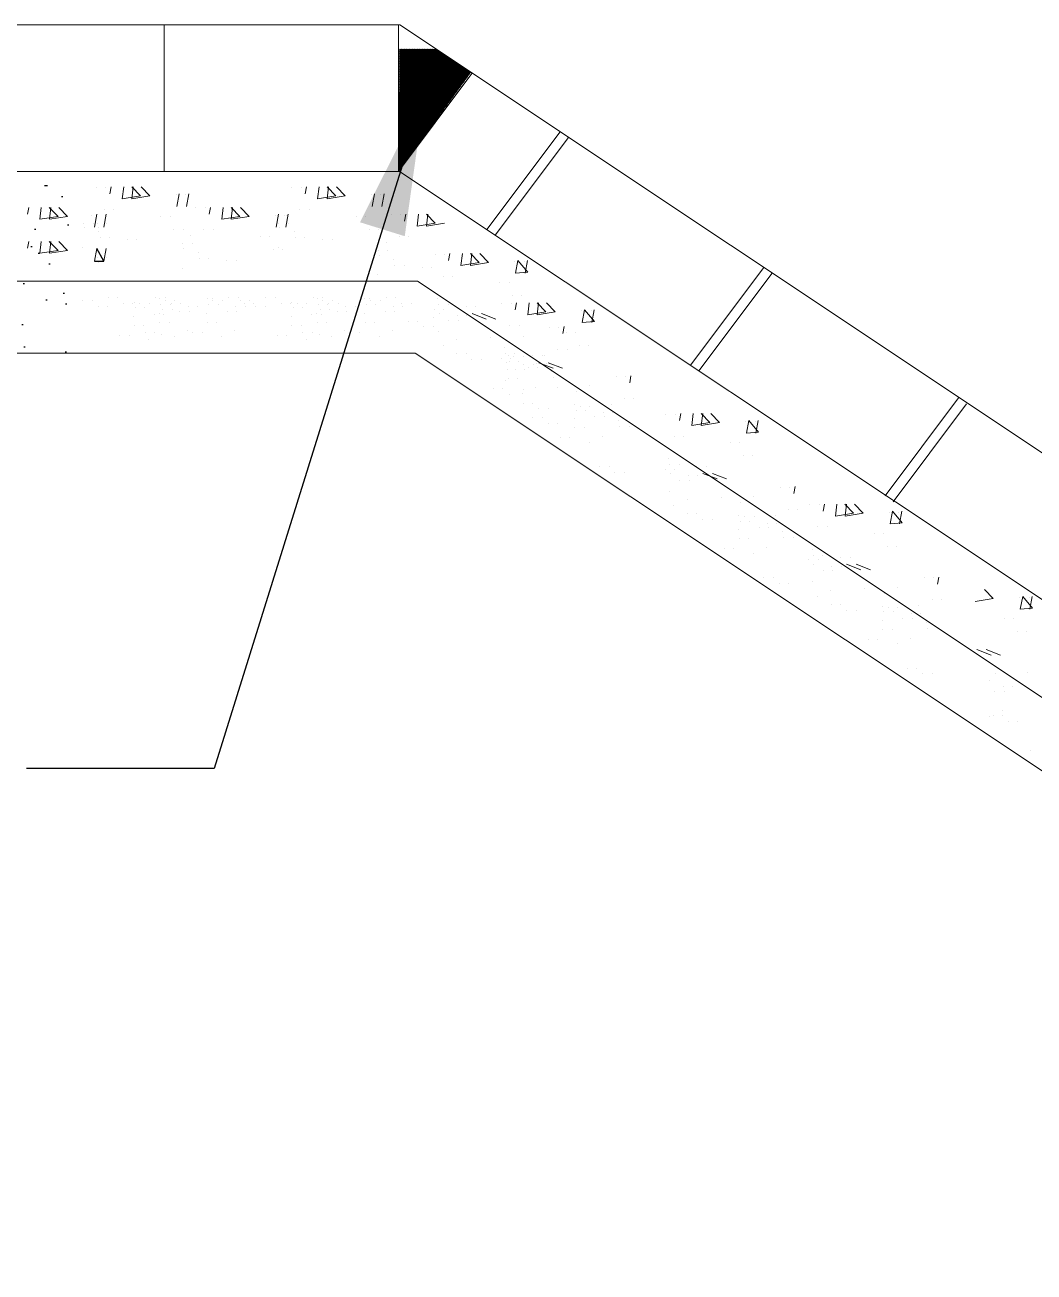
# Model space of a CAD drawing. Extents: x -298162 to 1078160, y -513173 to -216568.
# Drawn here: x 582424 to 584902, y -423268 to -420204 of the extents above; entities that cross this region are included whole.
import ezdxf

# ---------------------------------------------------------------- set-up
doc = ezdxf.new("R2010")
doc.units = 0
doc.header["$MEASUREMENT"] = 0
doc.layers.get('0').update_dxf_attribs({"linetype": 'CONTINUOUS'})
doc.layers.add('LINE', color=7, linetype='CONTINUOUS')
doc.styles.get("Standard").update_dxf_attribs({"font": 'times.ttf', "height": 250})
doc.dimstyles.new('3', dxfattribs={"dimtxt": 225, "dimasz": 350, "dimexe": 100, "dimexo": 25, "dimgap": 9, "dimtad": 0, "dimdec": 0, "dimzin": 0, "dimdsep": 46, "dimtxsty": 'Standard', "dimcen": 0, "dimclrt": 256, "dimadec": 0, "dimazin": 0, "dimtfac": 1, "dimtdec": 0, "dimtofl": 0, "dimtmove": 2, "dimatfit": 3, "dimfxl": 1, "dimtolj": 1, "dimtzin": 0, "dimarcsym": 0})

# ---------------------------------------------------------------- blocks, each defined once
blk = doc.blocks.new('*X30')
at = {"color": 0}
for p, q in [((-11795.1, -16902.2), (-11746.8, -16853.9)), ((-11794.4, -16903.2), (-11741.5, -16850.3)), ((-11793.6, -16904.2), (-11736.1, -16846.8)), ((-11792.9, -16905.3), (-11730.8, -16843.2)), ((-11792.1, -16906.3), (-11725.5, -16839.6)), ((-11791.4, -16907.3), (-11720.2, -16836.1)), ((-11790.7, -16908.4), (-11717.3, -16835)), ((-11789.9, -16909.4), (-11715.5, -16835)), ((-11789.2, -16910.4), (-11713.8, -16835)), ((-11788.4, -16911.4), (-11712, -16835)), ((-11787.7, -16912.5), (-11710.2, -16835)), ((-11787, -16913.5), (-11708.5, -16835)), ((-11786.2, -16914.5), (-11706.7, -16835)), ((-11785.5, -16915.5), (-11704.9, -16835)), ((-11784.7, -16916.6), (-11703.2, -16835)), ((-11784, -16917.6), (-11701.4, -16835)), ((-11783.3, -16918.6), (-11699.6, -16835)), ((-11782.5, -16919.7), (-11697.8, -16835)), ((-11781.8, -16920.7), (-11696.1, -16835)), ((-11781, -16921.7), (-11694.3, -16835)), ((-11780.3, -16922.7), (-11692.5, -16835)), ((-11779.6, -16923.8), (-11690.8, -16835)), ((-11778.8, -16924.8), (-11689, -16835)), ((-11778.1, -16925.8), (-11687.2, -16835)), ((-11777.3, -16926.9), (-11685.5, -16835)), ((-11776.6, -16927.9), (-11683.7, -16835)), ((-11775.9, -16928.9), (-11681.9, -16835)), ((-11775.1, -16929.9), (-11680.2, -16835)), ((-11774.4, -16931), (-11678.4, -16835)), ((-11773.6, -16932), (-11676.6, -16835)), ((-11772.9, -16933), (-11674.9, -16835)), ((-11772.2, -16934), (-11673.1, -16835)), ((-11771.4, -16935.1), (-11671.3, -16835)), ((-11770.7, -16936.1), (-11669.6, -16835)), ((-11769.9, -16937.1), (-11667.8, -16835)), ((-11769.2, -16938.2), (-11666, -16835)), ((-11768.5, -16939.2), (-11664.3, -16835)), ((-11767.7, -16940.2), (-11662.5, -16835)), ((-11767, -16941.2), (-11660.7, -16835)), ((-11766.2, -16942.3), (-11659, -16835)), ((-11765.5, -16943.3), (-11657.2, -16835)), ((-11764.8, -16944.3), (-11655.4, -16835)), ((-11764, -16945.4), (-11653.7, -16835)), ((-11763.3, -16946.4), (-11651.9, -16835)), ((-11762.5, -16947.4), (-11650.1, -16835)), ((-11761.8, -16948.4), (-11648.4, -16835)), ((-11761.1, -16949.5), (-11646.6, -16835)), ((-11760.3, -16950.5), (-11644.8, -16835)), ((-11759.6, -16951.5), (-11643, -16835)), ((-11758.8, -16952.5), (-11641.3, -16835)), ((-11758.1, -16953.6), (-11639.5, -16835)), ((-11757.4, -16954.6), (-11637.7, -16835)), ((-11756.6, -16955.6), (-11636, -16835)), ((-11755.9, -16956.7), (-11634.2, -16835)), ((-11755.1, -16957.7), (-11632.4, -16835)), ((-11754.4, -16958.7), (-11630.7, -16835)), ((-11753.7, -16959.7), (-11628.9, -16835)), ((-11752.9, -16960.8), (-11627.5, -16835.4)), ((-11752.2, -16961.8), (-11627.5, -16837.1)), ((-11751.4, -16962.8), (-11627.5, -16838.9)), ((-11750.7, -16963.9), (-11627.5, -16840.7)), ((-11750, -16964.9), (-11627.5, -16842.4)), ((-11749.2, -16965.9), (-11627.5, -16844.2)), ((-11748.5, -16966.9), (-11627.5, -16846)), ((-11747.7, -16968), (-11627.5, -16847.7)), ((-11747, -16969), (-11627.5, -16849.5)), ((-11746.3, -16970), (-11627.5, -16851.3)), ((-11745.5, -16971), (-11627.5, -16853)), ((-11801, -16894), (-11789.4, -16882.3)), ((-11800.3, -16895), (-11784.1, -16878.8)), ((-11799.5, -16896), (-11778.7, -16875.2)), ((-11798.8, -16897), (-11773.4, -16871.6)), ((-11798.1, -16898.1), (-11768.1, -16868.1)), ((-11797.3, -16899.1), (-11762.8, -16864.5)), ((-11796.6, -16900.1), (-11757.4, -16861)), ((-11795.8, -16901.2), (-11752.1, -16857.4)), ((-11744.8, -16972.1), (-11627.5, -16854.8)), ((-11744.1, -16973.1), (-11627.5, -16856.6)), ((-11743.3, -16974.1), (-11627.5, -16858.3)), ((-11742.6, -16975.2), (-11627.5, -16860.1)), ((-11741.8, -16976.2), (-11627.5, -16861.9)), ((-11741.1, -16977.2), (-11627.5, -16863.6)), ((-11740.4, -16978.2), (-11627.5, -16865.4)), ((-11739.6, -16979.3), (-11627.5, -16867.2)), ((-11738.9, -16980.3), (-11627.5, -16868.9)), ((-11738.1, -16981.3), (-11627.5, -16870.7)), ((-11737.4, -16982.4), (-11627.5, -16872.5)), ((-11736.7, -16983.4), (-11627.5, -16874.3)), ((-11735.9, -16984.4), (-11627.5, -16876)), ((-11735.2, -16985.4), (-11627.5, -16877.8)), ((-11734.4, -16986.5), (-11627.5, -16879.6)), ((-11733.7, -16987.5), (-11627.5, -16881.3)), ((-11733, -16988.5), (-11627.5, -16883.1)), ((-11732.2, -16989.6), (-11627.5, -16884.9)), ((-11802.5, -16891.9), (-11800, -16889.4)), ((-11801.8, -16892.9), (-11794.7, -16885.9)), ((-11731.5, -16990.6), (-11627.5, -16886.6)), ((-11730.7, -16991.6), (-11627.5, -16888.4)), ((-11730, -16992.6), (-11627.5, -16890.2)), ((-11729.3, -16993.7), (-11627.5, -16891.9)), ((-11728.5, -16994.7), (-11627.5, -16893.7)), ((-11727.8, -16995.7), (-11627.5, -16895.5)), ((-11727, -16996.7), (-11627.5, -16897.2)), ((-11726.3, -16997.8), (-11627.5, -16899)), ((-11725.6, -16998.8), (-11627.5, -16900.8)), ((-11724.8, -16999.8), (-11627.5, -16902.5)), ((-11724.1, -17000.9), (-11627.5, -16904.3)), ((-11723.3, -17001.9), (-11627.5, -16906.1)), ((-11722.6, -17002.9), (-11627.5, -16907.8)), ((-11721.9, -17003.9), (-11627.5, -16909.6)), ((-11721.1, -17005), (-11627.5, -16911.4)), ((-11720.4, -17006), (-11627.5, -16913.1)), ((-11719.6, -17007), (-11627.5, -16914.9)), ((-11718.9, -17008.1), (-11627.5, -16916.7)), ((-11718.2, -17009.1), (-11627.5, -16918.4)), ((-11717.4, -17010.1), (-11627.5, -16920.2)), ((-11716.7, -17011.1), (-11627.5, -16922)), ((-11715.9, -17012.2), (-11627.5, -16923.7)), ((-11715.2, -17013.2), (-11627.5, -16925.5)), ((-11714.5, -17014.2), (-11627.5, -16927.3)), ((-11713.7, -17015.2), (-11627.5, -16929.1)), ((-11713, -17016.3), (-11627.5, -16930.8)), ((-11712.2, -17017.3), (-11627.5, -16932.6)), ((-11711.5, -17018.3), (-11627.5, -16934.4)), ((-11710.8, -17019.4), (-11627.5, -16936.1)), ((-11710, -17020.4), (-11627.5, -16937.9)), ((-11709.3, -17021.4), (-11627.5, -16939.7)), ((-11708.5, -17022.4), (-11627.5, -16941.4)), ((-11707.8, -17023.5), (-11627.5, -16943.2)), ((-11707.1, -17024.5), (-11627.5, -16945)), ((-11706.3, -17025.5), (-11627.5, -16946.7)), ((-11705.6, -17026.6), (-11627.5, -16948.5)), ((-11704.8, -17027.6), (-11627.5, -16950.3)), ((-11704.1, -17028.6), (-11627.5, -16952)), ((-11703.4, -17029.6), (-11627.5, -16953.8)), ((-11702.6, -17030.7), (-11627.5, -16955.6)), ((-11701.9, -17031.7), (-11627.5, -16957.3)), ((-11701.1, -17032.7), (-11627.5, -16959.1)), ((-11700.4, -17033.7), (-11627.5, -16960.9)), ((-11699.7, -17034.8), (-11627.5, -16962.6)), ((-11698.9, -17035.8), (-11627.5, -16964.4)), ((-11698.2, -17036.8), (-11627.5, -16966.2)), ((-11697.4, -17037.9), (-11627.5, -16967.9)), ((-11696.7, -17038.9), (-11627.5, -16969.7)), ((-11696, -17039.9), (-11627.5, -16971.5)), ((-11695.2, -17040.9), (-11627.5, -16973.2)), ((-11694.5, -17042), (-11627.5, -16975)), ((-11693.7, -17043), (-11627.5, -16976.8)), ((-11693, -17044), (-11627.5, -16978.5)), ((-11692.3, -17045.1), (-11627.5, -16980.3)), ((-11691.5, -17046.1), (-11627.5, -16982.1)), ((-11690.8, -17047.1), (-11627.5, -16983.9)), ((-11690, -17048.1), (-11627.5, -16985.6)), ((-11689.3, -17049.2), (-11627.5, -16987.4)), ((-11688.6, -17050.2), (-11627.5, -16989.2)), ((-11687.8, -17051.2), (-11627.5, -16990.9)), ((-11687.1, -17052.2), (-11627.5, -16992.7)), ((-11686.3, -17053.3), (-11627.5, -16994.5)), ((-11685.6, -17054.3), (-11627.5, -16996.2)), ((-11684.9, -17055.3), (-11627.5, -16998)), ((-11684.1, -17056.4), (-11627.5, -16999.8)), ((-11683.4, -17057.4), (-11627.5, -17001.5)), ((-11682.6, -17058.4), (-11627.5, -17003.3)), ((-11681.9, -17059.4), (-11627.5, -17005.1)), ((-11681.2, -17060.5), (-11627.5, -17006.8)), ((-11680.4, -17061.5), (-11627.5, -17008.6)), ((-11679.7, -17062.5), (-11627.5, -17010.4)), ((-11678.9, -17063.6), (-11627.5, -17012.1)), ((-11678.2, -17064.6), (-11627.5, -17013.9)), ((-11677.5, -17065.6), (-11627.5, -17015.7)), ((-11676.7, -17066.6), (-11627.5, -17017.4)), ((-11676, -17067.7), (-11627.5, -17019.2)), ((-11675.2, -17068.7), (-11627.5, -17021)), ((-11674.5, -17069.7), (-11627.5, -17022.7)), ((-11673.8, -17070.7), (-11627.5, -17024.5)), ((-11673, -17071.8), (-11627.5, -17026.3)), ((-11672.3, -17072.8), (-11627.5, -17028)), ((-11671.5, -17073.8), (-11627.5, -17029.8)), ((-11670.8, -17074.9), (-11627.5, -17031.6)), ((-11670.1, -17075.9), (-11627.5, -17033.4)), ((-11669.3, -17076.9), (-11627.5, -17035.1)), ((-11668.6, -17077.9), (-11627.5, -17036.9)), ((-11667.8, -17079), (-11627.5, -17038.7)), ((-11667.1, -17080), (-11627.5, -17040.4)), ((-11666.4, -17081), (-11627.5, -17042.2)), ((-11665.6, -17082.1), (-11627.5, -17044)), ((-11664.9, -17083.1), (-11627.5, -17045.7)), ((-11664.1, -17084.1), (-11627.5, -17047.5)), ((-11663.4, -17085.1), (-11627.5, -17049.3)), ((-11662.7, -17086.2), (-11627.5, -17051)), ((-11661.9, -17087.2), (-11627.5, -17052.8)), ((-11661.2, -17088.2), (-11627.5, -17054.6)), ((-11660.4, -17089.3), (-11627.5, -17056.3)), ((-11659.7, -17090.3), (-11627.5, -17058.1)), ((-11659, -17091.3), (-11627.5, -17059.9)), ((-11658.2, -17092.3), (-11627.5, -17061.6)), ((-11657.5, -17093.4), (-11627.5, -17063.4)), ((-11656.7, -17094.4), (-11627.5, -17065.2)), ((-11656, -17095.4), (-11627.5, -17066.9)), ((-11655.3, -17096.4), (-11627.5, -17068.7)), ((-11654.5, -17097.5), (-11627.5, -17070.5)), ((-11653.8, -17098.5), (-11627.5, -17072.2)), ((-11653, -17099.5), (-11627.5, -17074)), ((-11652.3, -17100.6), (-11627.5, -17075.8)), ((-11651.6, -17101.6), (-11627.5, -17077.5)), ((-11650.8, -17102.6), (-11627.5, -17079.3)), ((-11650.1, -17103.6), (-11627.5, -17081.1)), ((-11649.3, -17104.7), (-11627.5, -17082.8)), ((-11648.6, -17105.7), (-11627.5, -17084.6)), ((-11647.9, -17106.7), (-11627.5, -17086.4)), ((-11647.1, -17107.8), (-11627.5, -17088.2)), ((-11646.4, -17108.8), (-11627.5, -17089.9)), ((-11645.6, -17109.8), (-11627.5, -17091.7)), ((-11644.9, -17110.8), (-11627.5, -17093.5)), ((-11644.2, -17111.9), (-11627.5, -17095.2)), ((-11643.4, -17112.9), (-11627.5, -17097)), ((-11642.7, -17113.9), (-11627.5, -17098.8)), ((-11641.9, -17114.9), (-11627.5, -17100.5)), ((-11641.2, -17116), (-11627.5, -17102.3)), ((-11640.5, -17117), (-11627.5, -17104.1)), ((-11639.7, -17118), (-11627.5, -17105.8)), ((-11639, -17119.1), (-11627.5, -17107.6)), ((-11638.2, -17120.1), (-11627.5, -17109.4)), ((-11637.5, -17121.1), (-11627.5, -17111.1)), ((-11636.8, -17122.1), (-11627.5, -17112.9)), ((-11636, -17123.2), (-11627.5, -17114.7)), ((-11635.3, -17124.2), (-11627.5, -17116.4)), ((-11634.5, -17125.2), (-11627.5, -17118.2)), ((-11633.8, -17126.3), (-11627.5, -17120)), ((-11633.1, -17127.3), (-11627.5, -17121.7)), ((-11632.3, -17128.3), (-11627.5, -17123.5)), ((-11631.6, -17129.3), (-11627.5, -17125.3)), ((-11630.8, -17130.4), (-11627.5, -17127)), ((-11630.1, -17131.4), (-11627.5, -17128.8)), ((-11629.4, -17132.4), (-11627.5, -17130.6)), ((-11628.6, -17133.4), (-11627.5, -17132.3)), ((-11627.9, -17134.5), (-11627.5, -17134.1))]:
    blk.add_line(p, q, dxfattribs=at)

msp = doc.modelspace()

# ---------------------------------------------------------------- hatches: boundary and pattern name
at = {"layer": 'LINE'}
h = msp.add_hatch(dxfattribs=at)
h.set_pattern_fill('AR-SAND', color=0, scale=100, style=0)
h.set_pattern_definition([(37.5, (-46114.41, -424747.44), (-6.299336, 192.682377), [0, -152, 0, -170, 0, -162.5]), (7.5, (-46114.4, -424747.44), (176.97767, 282.21461), [0, -82, 0, -137, 0, -52.5]), (327.5, (-46237.41, -424747.44), (311.414186, 0.565905), [0, -50, 0, -180, 0, -235]), (317.5, (-46237.4, -424747.44), (300.61266, 87.76756), [0, -25, 0, -118, 0, -135])])
h.paths.add_polyline_path([(582537.363, -420563.527), (582189.377, -420563.527), (582189.377, -420706.716), (581901.377, -420706.716), (581901.377, -420833.32), (582537.363, -420833.32)])
h = msp.add_hatch(dxfattribs=at)
h.set_pattern_fill('AR-SAND', color=0, scale=75, style=0)
h.set_pattern_definition([(37.5, (-46114.41, -424747.44), (-4.724502, 144.511783), [0, -114, 0, -127.5, 0, -121.875]), (7.5, (-46114.41, -424747.44), (132.73325, 211.660955), [0, -61.5, 0, -102.75, 0, -39.375]), (327.5, (-46206.66, -424747.44), (233.56064, 0.42443), [0, -37.5, 0, -135, 0, -176.25]), (317.5, (-46206.66, -424747.44), (225.459495, 65.82567), [0, -18.75, 0, -88.5, 0, -101.25])])
h.paths.add_polyline_path([(582537.363, -420833.32), (581901.377, -420833.32), (581901.377, -421009.793), (582537.363, -421009.793)])

# ---------------------------------------------------------------- linework, layer by layer
at = {"color": 0, "lineweight": 15}
for p, q in [((582290.353, -420203.644), (583344.574, -420203.644)), ((582577.427, -420203.644), (583338.629, -420203.644)), ((583258.503, -420203.644), (582577.427, -420203.644)), ((582765.377, -420203.793), (582765.377, -420563.676)), ((583341.377, -420203.793), (583341.377, -420563.676)), ((586966.305, -422618.132), (583344.574, -420203.644)), ((583341.377, -420563.676), (583341.377, -420263.676)), ((583521.464, -420323.179), (583341.377, -420563.676)), ((583738.076, -420465.979), (583557.99, -420706.477)), ((583758.909, -420479.868), (583578.822, -420720.365)), ((582189.377, -420563.527), (583343.566, -420563.527)), ((586786.218, -422858.629), (583343.566, -420563.527)), ((582599.405, -420603.042), (582599.405, -420603.042)), ((582622.656, -420603.042), (582622.656, -420603.042)), ((582632.4, -420618.36), (582635.521, -420601.442)), ((582707.381, -420623.663), (582662.912, -420630.56)), ((582662.922, -420630.57), (582666.31, -420601.442)), ((582707.381, -420623.663), (582686.06, -420601.442)), ((582730.632, -420623.663), (582686.164, -420630.56)), ((582686.173, -420630.57), (582689.562, -420601.442)), ((582730.632, -420623.663), (582709.311, -420601.442)), ((582795.088, -420621.443), (582795.088, -420621.443)), ((582796.933, -420649.736), (582802.714, -420618.395)), ((582818.34, -420621.443), (582818.34, -420621.443)), ((582820.185, -420649.736), (582825.966, -420618.395)), ((583079.173, -420603.042), (583079.173, -420603.042)), ((583102.425, -420603.042), (583102.425, -420603.042)), ((583112.169, -420618.36), (583115.289, -420601.442)), ((583187.149, -420623.663), (583142.681, -420630.56)), ((583142.69, -420630.57), (583146.079, -420601.442)), ((583187.149, -420623.663), (583165.828, -420601.442)), ((583210.401, -420623.663), (583165.933, -420630.56)), ((583165.942, -420630.57), (583169.331, -420601.442)), ((583210.401, -420623.663), (583189.08, -420601.442)), ((583274.857, -420621.443), (583274.857, -420621.443)), ((583276.702, -420649.736), (583282.483, -420618.395)), ((583298.109, -420621.443), (583298.109, -420621.443)), ((583299.954, -420649.736), (583305.735, -420618.395)), ((582429.967, -420668.78), (582433.088, -420651.862)), ((582460.488, -420680.991), (582463.877, -420651.862)), ((582504.947, -420674.084), (582483.626, -420651.862)), ((582483.74, -420680.991), (582487.129, -420651.862)), ((582528.199, -420674.084), (582506.878, -420651.862)), ((582619.162, -420657.033), (582619.162, -420657.033)), ((582642.414, -420657.033), (582642.414, -420657.033)), ((582843.497, -420653.463), (582843.497, -420653.463)), ((582866.749, -420653.463), (582866.749, -420653.463)), ((582876.493, -420668.78), (582879.614, -420651.862)), ((582907.014, -420680.991), (582910.403, -420651.862)), ((582951.473, -420674.084), (582930.152, -420651.862)), ((582930.266, -420680.991), (582933.655, -420651.862)), ((582974.725, -420674.084), (582953.404, -420651.862)), ((583098.931, -420657.033), (583098.931, -420657.033)), ((583122.183, -420657.033), (583122.183, -420657.033)), ((582504.947, -420674.084), (582460.479, -420680.98)), ((582528.199, -420674.084), (582483.731, -420680.98)), ((582567.768, -420691.358), (582567.768, -420691.358)), ((582586.77, -420671.496), (582586.77, -420671.496)), ((582591.019, -420691.358), (582591.019, -420691.358)), ((582594.5, -420700.157), (582600.281, -420668.815)), ((582601.01, -420691.358), (582601.01, -420691.358)), ((582617.752, -420700.157), (582623.533, -420668.815)), ((582624.262, -420691.358), (582624.262, -420691.358)), ((582757.822, -420673.479), (582757.822, -420673.479)), ((582781.073, -420673.479), (582781.073, -420673.479)), ((582951.473, -420674.084), (582907.005, -420680.98)), ((582974.725, -420674.084), (582930.257, -420680.98)), ((583039.181, -420671.864), (583039.181, -420671.864)), ((583041.026, -420700.157), (583046.807, -420668.815)), ((583047.536, -420691.358), (583047.536, -420691.358)), ((583062.433, -420671.864), (583062.433, -420671.864)), ((583064.278, -420700.157), (583070.059, -420668.815)), ((583066.539, -420671.496), (583066.539, -420671.496)), ((583070.788, -420691.358), (583070.788, -420691.358)), ((583237.59, -420673.479), (583237.59, -420673.479)), ((583260.842, -420673.479), (583260.842, -420673.479)), ((583323.266, -420670.27), (583323.266, -420670.27)), ((583346.518, -420670.27), (583346.518, -420670.27)), ((583356.262, -420685.587), (583359.382, -420668.669)), ((583431.242, -420690.89), (583386.774, -420697.787)), ((583386.783, -420697.798), (583390.172, -420668.669)), ((583431.242, -420690.89), (583409.921, -420668.669)), ((583454.494, -420690.89), (583410.026, -420697.787)), ((583410.035, -420697.798), (583413.424, -420668.669)), ((582570.199, -420702.467), (582570.199, -420702.467)), ((582603.442, -420702.467), (582603.442, -420702.467)), ((582605.241, -420711.949), (582605.241, -420711.949)), ((582789.324, -420705.305), (582789.324, -420705.305)), ((582812.576, -420705.305), (582812.576, -420705.305)), ((582830.863, -420721.916), (582830.863, -420721.916)), ((582863.255, -420707.454), (582863.255, -420707.454)), ((582886.507, -420707.454), (582886.507, -420707.454)), ((583049.968, -420702.467), (583049.968, -420702.467)), ((583085.01, -420711.949), (583085.01, -420711.949)), ((583269.092, -420705.305), (583269.092, -420705.305)), ((583292.344, -420705.305), (583292.344, -420705.305)), ((582429.967, -420752.553), (582433.088, -420735.635)), ((582460.488, -420764.763), (582463.877, -420735.635)), ((582504.947, -420757.856), (582483.626, -420735.635)), ((582483.74, -420764.763), (582487.129, -420735.635)), ((582528.199, -420757.856), (582506.878, -420735.635)), ((582565.528, -420750.869), (582565.528, -420750.869)), ((582594.5, -420783.929), (582600.281, -420752.588)), ((582608.246, -420726.531), (582608.246, -420726.531)), ((582617.752, -420783.929), (582623.533, -420752.588)), ((582631.498, -420726.531), (582631.498, -420726.531)), ((582675.281, -420731.227), (582675.281, -420731.227)), ((582698.532, -420731.227), (582698.532, -420731.227)), ((582811.86, -420741.778), (582811.86, -420741.778)), ((582814.292, -420752.887), (582814.292, -420752.887)), ((582835.112, -420741.778), (582835.112, -420741.778)), ((583001.914, -420723.899), (583001.914, -420723.899)), ((583025.166, -420723.899), (583025.166, -420723.899)), ((583045.297, -420750.869), (583045.297, -420750.869)), ((583088.014, -420726.531), (583088.014, -420726.531)), ((583111.266, -420726.531), (583111.266, -420726.531)), ((583155.049, -420731.227), (583155.049, -420731.227)), ((583178.301, -420731.227), (583178.301, -420731.227)), ((583310.631, -420738.723), (583310.631, -420738.723)), ((583343.024, -420724.261), (583343.024, -420724.261)), ((583366.276, -420724.261), (583366.276, -420724.261)), ((582504.947, -420757.856), (582460.479, -420764.752)), ((582528.199, -420757.856), (582483.731, -420764.752)), ((582601.01, -420775.13), (582601.01, -420775.13)), ((582624.262, -420775.13), (582624.262, -420775.13)), ((582849.334, -420762.37), (582849.334, -420762.37)), ((582852.339, -420776.951), (582852.339, -420776.951)), ((582875.59, -420776.951), (582875.59, -420776.951)), ((582919.373, -420781.647), (582919.373, -420781.647)), ((582942.625, -420781.647), (582942.625, -420781.647)), ((583033.417, -420755.725), (583033.417, -420755.725)), ((583056.668, -420755.725), (583056.668, -420755.725)), ((583291.629, -420758.585), (583291.629, -420758.585)), ((583294.06, -420769.694), (583294.06, -420769.694)), ((583314.881, -420758.585), (583314.881, -420758.585)), ((583329.103, -420779.176), (583329.103, -420779.176)), ((583431.179, -420767.123), (583431.179, -420767.123)), ((583454.43, -420767.123), (583454.43, -420767.123)), ((583464.174, -420782.44), (583467.295, -420765.522)), ((583494.696, -420794.651), (583498.084, -420765.522)), ((583539.155, -420787.743), (583517.834, -420765.522)), ((583517.947, -420794.651), (583521.336, -420765.522)), ((583562.406, -420787.743), (583541.085, -420765.522)), ((583628.707, -420813.817), (583634.488, -420782.475)), ((583658.584, -420811.187), (583634.479, -420782.46)), ((583651.959, -420813.817), (583657.74, -420782.475)), ((582603.442, -420786.239), (582603.442, -420786.239)), ((582809.621, -420801.29), (582809.621, -420801.29)), ((583332.107, -420793.758), (583332.107, -420793.758)), ((583355.359, -420793.758), (583355.359, -420793.758)), ((583399.142, -420798.454), (583399.142, -420798.454)), ((583422.394, -420798.454), (583422.394, -420798.454)), ((583539.155, -420787.743), (583494.686, -420794.64)), ((583562.406, -420787.743), (583517.938, -420794.64)), ((583626.862, -420785.524), (583626.862, -420785.524)), ((583658.584, -420811.187), (583628.698, -420813.802)), ((583650.114, -420785.524), (583650.114, -420785.524)), ((584238.164, -420799.371), (584058.077, -421039.868)), ((584258.996, -420813.259), (584078.909, -421053.756)), ((583387.7, -420833.32), (581901.377, -420833.32)), ((583289.39, -420818.097), (583289.39, -420818.097)), ((586786.218, -423098.999), (583387.7, -420833.32)), ((583450.936, -420821.114), (583450.936, -420821.114)), ((583474.188, -420821.114), (583474.188, -420821.114)), ((583589.596, -420837.559), (583589.596, -420837.559)), ((583612.847, -420837.559), (583612.847, -420837.559)), ((582627.967, -420873.282), (582627.967, -420873.282)), ((582651.219, -420873.282), (582651.219, -420873.282)), ((582745.039, -420873.282), (582745.039, -420873.282)), ((582768.291, -420873.282), (582768.291, -420873.282)), ((582883.774, -420876.403), (582883.774, -420876.403)), ((582924.55, -420873.282), (582924.55, -420873.282)), ((582947.802, -420873.282), (582947.802, -420873.282)), ((583015.148, -420873.282), (583015.148, -420873.282)), ((583038.4, -420873.282), (583038.4, -420873.282)), ((583132.221, -420873.282), (583132.221, -420873.282)), ((583155.472, -420873.282), (583155.472, -420873.282)), ((583270.956, -420876.403), (583270.956, -420876.403)), ((583311.731, -420873.282), (583311.731, -420873.282)), ((583334.983, -420873.282), (583334.983, -420873.282)), ((583437.015, -420876.029), (583437.015, -420876.029)), ((583621.098, -420869.385), (583621.098, -420869.385)), ((583644.35, -420869.385), (583644.35, -420869.385)), ((582565.528, -420881.079), (582565.528, -420881.079)), ((582588.78, -420881.079), (582588.78, -420881.079)), ((582603.381, -420895.332), (582603.381, -420895.332)), ((582626.633, -420895.332), (582626.633, -420895.332)), ((582665.82, -420887.536), (582665.82, -420887.536)), ((582689.071, -420887.536), (582689.071, -420887.536)), ((582692.179, -420884.51), (582692.179, -420884.51)), ((582695.183, -420899.092), (582695.183, -420899.092)), ((582705.976, -420888.088), (582705.976, -420888.088)), ((582718.435, -420899.092), (582718.435, -420899.092)), ((582729.228, -420888.088), (582729.228, -420888.088)), ((582754.617, -420876.713), (582754.617, -420876.713)), ((582757.622, -420891.295), (582757.622, -420891.295)), ((582762.218, -420903.788), (582762.218, -420903.788)), ((582768.415, -420880.291), (582768.415, -420880.291)), ((582780.873, -420891.295), (582780.873, -420891.295)), ((582782.892, -420887.536), (582782.892, -420887.536)), ((582785.47, -420903.788), (582785.47, -420903.788)), ((582791.667, -420880.291), (582791.667, -420880.291)), ((582803.836, -420907.1), (582803.836, -420907.1)), ((582806.144, -420887.536), (582806.144, -420887.536)), ((582824.656, -420895.991), (582824.656, -420895.991)), ((582827.088, -420907.1), (582827.088, -420907.1)), ((582847.908, -420895.991), (582847.908, -420895.991)), ((582871.69, -420876.713), (582871.69, -420876.713)), ((582874.694, -420891.295), (582874.694, -420891.295)), ((582885.487, -420880.291), (582885.487, -420880.291)), ((582897.946, -420891.295), (582897.946, -420891.295)), ((582908.739, -420880.291), (582908.739, -420880.291)), ((582920.908, -420907.1), (582920.908, -420907.1)), ((582941.729, -420895.991), (582941.729, -420895.991)), ((582944.16, -420907.1), (582944.16, -420907.1)), ((582952.71, -420881.079), (582952.71, -420881.079)), ((582962.403, -420887.536), (582962.403, -420887.536)), ((582964.981, -420895.991), (582964.981, -420895.991)), ((582975.961, -420881.079), (582975.961, -420881.079)), ((582985.655, -420887.536), (582985.655, -420887.536)), ((582990.562, -420895.332), (582990.562, -420895.332)), ((583013.814, -420895.332), (583013.814, -420895.332)), ((583053.001, -420887.536), (583053.001, -420887.536)), ((583076.253, -420887.536), (583076.253, -420887.536)), ((583079.36, -420884.51), (583079.36, -420884.51)), ((583082.364, -420899.092), (583082.364, -420899.092)), ((583093.158, -420888.088), (583093.158, -420888.088)), ((583105.616, -420899.092), (583105.616, -420899.092)), ((583116.41, -420888.088), (583116.41, -420888.088)), ((583141.799, -420876.713), (583141.799, -420876.713)), ((583144.803, -420891.295), (583144.803, -420891.295)), ((583149.399, -420903.788), (583149.399, -420903.788)), ((583155.596, -420880.291), (583155.596, -420880.291)), ((583168.055, -420891.295), (583168.055, -420891.295)), ((583170.073, -420887.536), (583170.073, -420887.536)), ((583172.651, -420903.788), (583172.651, -420903.788)), ((583178.848, -420880.291), (583178.848, -420880.291)), ((583191.017, -420907.1), (583191.017, -420907.1)), ((583193.325, -420887.536), (583193.325, -420887.536)), ((583211.838, -420895.991), (583211.838, -420895.991)), ((583214.269, -420907.1), (583214.269, -420907.1)), ((583235.09, -420895.991), (583235.09, -420895.991)), ((583258.871, -420876.713), (583258.871, -420876.713)), ((583261.875, -420891.295), (583261.875, -420891.295)), ((583272.669, -420880.291), (583272.669, -420880.291)), ((583285.127, -420891.295), (583285.127, -420891.295)), ((583295.921, -420880.291), (583295.921, -420880.291)), ((583308.09, -420907.1), (583308.09, -420907.1)), ((583328.91, -420895.991), (583328.91, -420895.991)), ((583331.342, -420907.1), (583331.342, -420907.1)), ((583349.584, -420887.536), (583349.584, -420887.536)), ((583352.162, -420895.991), (583352.162, -420895.991)), ((583372.836, -420887.536), (583372.836, -420887.536)), ((583429.153, -420902.113), (583429.153, -420902.113)), ((583440.02, -420890.611), (583440.02, -420890.611)), ((583452.405, -420902.113), (583452.405, -420902.113)), ((583463.272, -420890.611), (583463.272, -420890.611)), ((583507.055, -420895.307), (583507.055, -420895.307)), ((583530.306, -420895.307), (583530.306, -420895.307)), ((583595.179, -420888.123), (583595.179, -420888.123)), ((583618.43, -420888.123), (583618.43, -420888.123)), ((583628.174, -420903.44), (583631.295, -420886.522)), ((583658.696, -420915.651), (583662.084, -420886.522)), ((583703.155, -420908.743), (583681.834, -420886.522)), ((583681.947, -420915.651), (583685.336, -420886.522)), ((583726.406, -420908.743), (583705.085, -420886.522)), ((583790.862, -420906.524), (583790.862, -420906.524)), ((583792.707, -420934.817), (583798.488, -420903.475)), ((583822.584, -420932.187), (583798.479, -420903.46)), ((583814.114, -420906.524), (583814.114, -420906.524)), ((583815.959, -420934.817), (583821.74, -420903.475)), ((582690.885, -420919.276), (582690.885, -420919.276)), ((582741.397, -420914.897), (582741.397, -420914.897)), ((582753.324, -420911.479), (582753.324, -420911.479)), ((582754.86, -420934.254), (582754.86, -420934.254)), ((582764.649, -420914.897), (582764.649, -420914.897)), ((582778.112, -420934.254), (582778.112, -420934.254)), ((582870.396, -420911.479), (582870.396, -420911.479)), ((582871.933, -420934.254), (582871.933, -420934.254)), ((582895.185, -420934.254), (582895.185, -420934.254)), ((583078.067, -420919.276), (583078.067, -420919.276)), ((583128.579, -420914.897), (583128.579, -420914.897)), ((583140.505, -420911.479), (583140.505, -420911.479)), ((583142.042, -420934.254), (583142.042, -420934.254)), ((583151.831, -420914.897), (583151.831, -420914.897)), ((583165.294, -420934.254), (583165.294, -420934.254)), ((583257.578, -420911.479), (583257.578, -420911.479)), ((583259.114, -420934.254), (583259.114, -420934.254)), ((583282.366, -420934.254), (583282.366, -420934.254)), ((583365.142, -420931.499), (583365.142, -420931.499)), ((583388.394, -420931.499), (583388.394, -420931.499)), ((583427.581, -420923.703), (583427.581, -420923.703)), ((583441.611, -420913.117), (583441.611, -420913.117)), ((583464.574, -420928.922), (583464.574, -420928.922)), ((583485.394, -420917.813), (583485.394, -420917.813)), ((583487.826, -420928.922), (583487.826, -420928.922)), ((583508.646, -420917.813), (583508.646, -420917.813)), ((583556.97, -420926.276), (583521.961, -420912.838)), ((583580.222, -420926.276), (583545.213, -420912.838)), ((583703.155, -420908.743), (583658.686, -420915.64)), ((583726.406, -420908.743), (583681.938, -420915.64)), ((583822.584, -420932.187), (583792.698, -420934.802)), ((582656.318, -420966.642), (582656.318, -420966.642)), ((582679.57, -420966.642), (582679.57, -420966.642)), ((582692.422, -420942.051), (582692.422, -420942.051)), ((582715.674, -420942.051), (582715.674, -420942.051)), ((582718.756, -420958.845), (582718.756, -420958.845)), ((582742.008, -420958.845), (582742.008, -420958.845)), ((582759.979, -420963.3), (582759.979, -420963.3)), ((582822.417, -420955.503), (582822.417, -420955.503)), ((582835.829, -420958.845), (582835.829, -420958.845)), ((582859.081, -420958.845), (582859.081, -420958.845)), ((582939.49, -420955.503), (582939.49, -420955.503)), ((583043.499, -420966.642), (583043.499, -420966.642)), ((583066.751, -420966.642), (583066.751, -420966.642)), ((583079.603, -420942.051), (583079.603, -420942.051)), ((583102.855, -420942.051), (583102.855, -420942.051)), ((583105.938, -420958.845), (583105.938, -420958.845)), ((583129.19, -420958.845), (583129.19, -420958.845)), ((583147.16, -420963.3), (583147.16, -420963.3)), ((583209.599, -420955.503), (583209.599, -420955.503)), ((583223.01, -420958.845), (583223.01, -420958.845)), ((583246.262, -420958.845), (583246.262, -420958.845)), ((583326.671, -420955.503), (583326.671, -420955.503)), ((583402.995, -420945.753), (583402.995, -420945.753)), ((583426.247, -420945.753), (583426.247, -420945.753)), ((583438.85, -420956.076), (583438.85, -420956.076)), ((583614.936, -420942.114), (583614.936, -420942.114)), ((583638.188, -420942.114), (583638.188, -420942.114)), ((583712.152, -420946.451), (583712.152, -420946.451)), ((583735.404, -420946.451), (583735.404, -420946.451)), ((583745.147, -420961.769), (583748.268, -420944.851)), ((583753.596, -420958.559), (583753.596, -420958.559)), ((583776.847, -420958.559), (583776.847, -420958.559)), ((582727.586, -420977.762), (582727.586, -420977.762)), ((582790.025, -420969.965), (582790.025, -420969.965)), ((582907.097, -420969.965), (582907.097, -420969.965)), ((583114.768, -420977.762), (583114.768, -420977.762)), ((583177.206, -420969.965), (583177.206, -420969.965)), ((583294.279, -420969.965), (583294.279, -420969.965)), ((583450.763, -420991.787), (583450.763, -420991.787)), ((583483.155, -420977.324), (583483.155, -420977.324)), ((583566.739, -420972.87), (583566.739, -420972.87)), ((583601.015, -420997.029), (583601.015, -420997.029)), ((583614.755, -420983.99), (583614.755, -420983.99)), ((583647.148, -420969.528), (583647.148, -420969.528)), ((583785.098, -420990.385), (583785.098, -420990.385)), ((583808.35, -420990.385), (583808.35, -420990.385)), ((583381.992, -421009.793), (581901.377, -421009.793)), ((586769.501, -423268.132), (583381.992, -421009.793)), ((583483.825, -421012.057), (583483.825, -421012.057)), ((583507.077, -421012.057), (583507.077, -421012.057)), ((583521.678, -421026.311), (583521.678, -421026.311)), ((583544.93, -421026.311), (583544.93, -421026.311)), ((583593.153, -421023.113), (583593.153, -421023.113)), ((583604.02, -421011.611), (583604.02, -421011.611)), ((583610.476, -421015.489), (583610.476, -421015.489)), ((583616.405, -421023.113), (583616.405, -421023.113)), ((583624.273, -421019.066), (583624.273, -421019.066)), ((583627.272, -421011.611), (583627.272, -421011.611)), ((583647.525, -421019.066), (583647.525, -421019.066)), ((583671.055, -421016.307), (583671.055, -421016.307)), ((583694.306, -421016.307), (583694.306, -421016.307)), ((583699.517, -421014.905), (583699.517, -421014.905)), ((583731.91, -421000.442), (583731.91, -421000.442)), ((583755.161, -421000.442), (583755.161, -421000.442)), ((583605.611, -421034.117), (583605.611, -421034.117)), ((583609.183, -421050.254), (583609.183, -421050.254)), ((583613.48, -421030.07), (583613.48, -421030.07)), ((583628.574, -421049.922), (583628.574, -421049.922)), ((583636.732, -421030.07), (583636.732, -421030.07)), ((583649.394, -421038.813), (583649.394, -421038.813)), ((583651.826, -421049.922), (583651.826, -421049.922)), ((583659.694, -421045.876), (583659.694, -421045.876)), ((583672.646, -421038.813), (583672.646, -421038.813)), ((583680.515, -421034.766), (583680.515, -421034.766)), ((583682.946, -421045.876), (583682.946, -421045.876)), ((583720.97, -421047.276), (583685.961, -421033.838)), ((583703.767, -421034.766), (583703.767, -421034.766)), ((583744.222, -421047.276), (583709.213, -421033.838)), ((583717.989, -421055.358), (583717.989, -421055.358)), ((583602.85, -421077.076), (583602.85, -421077.076)), ((583610.719, -421073.029), (583610.719, -421073.029)), ((583633.971, -421073.029), (583633.971, -421073.029)), ((583720.993, -421069.94), (583720.993, -421069.94)), ((583744.245, -421069.94), (583744.245, -421069.94)), ((583811.148, -421090.528), (583811.148, -421090.528)), ((583876.152, -421067.451), (583876.152, -421067.451)), ((583899.404, -421067.451), (583899.404, -421067.451)), ((583909.147, -421082.769), (583912.268, -421065.851)), ((583574.615, -421097.62), (583574.615, -421097.62)), ((583597.867, -421097.62), (583597.867, -421097.62)), ((583614.763, -421112.787), (583614.763, -421112.787)), ((583645.883, -421108.74), (583645.883, -421108.74)), ((583647.155, -421098.324), (583647.155, -421098.324)), ((583678.276, -421094.278), (583678.276, -421094.278)), ((583730.739, -421093.87), (583730.739, -421093.87)), ((583778.755, -421104.99), (583778.755, -421104.99)), ((583895.91, -421121.442), (583895.91, -421121.442)), ((583919.161, -421121.442), (583919.161, -421121.442)), ((584716.597, -421119.97), (584536.51, -421360.467)), ((583647.825, -421133.057), (583647.825, -421133.057)), ((583671.077, -421133.057), (583671.077, -421133.057)), ((583685.678, -421147.311), (583685.678, -421147.311)), ((583708.93, -421147.311), (583708.93, -421147.311)), ((583774.476, -421136.489), (583774.476, -421136.489)), ((583777.48, -421151.07), (583777.48, -421151.07)), ((583788.273, -421140.066), (583788.273, -421140.066)), ((583800.732, -421151.07), (583800.732, -421151.07)), ((583811.525, -421140.066), (583811.525, -421140.066)), ((583863.517, -421135.905), (583863.517, -421135.905)), ((584736.608, -421134.955), (584556.522, -421375.452)), ((583671.141, -421167.995), (583671.141, -421167.995)), ((583694.393, -421167.995), (583694.393, -421167.995)), ((583708.994, -421182.248), (583708.994, -421182.248)), ((583732.246, -421182.248), (583732.246, -421182.248)), ((583773.183, -421171.254), (583773.183, -421171.254)), ((583823.694, -421166.876), (583823.694, -421166.876)), ((583844.515, -421155.766), (583844.515, -421155.766)), ((583846.946, -421166.876), (583846.946, -421166.876)), ((583867.767, -421155.766), (583867.767, -421155.766)), ((583881.989, -421176.358), (583881.989, -421176.358)), ((583998.179, -421160.123), (583998.179, -421160.123)), ((584021.43, -421160.123), (584021.43, -421160.123)), ((584031.174, -421175.44), (584034.295, -421158.522)), ((584106.155, -421180.743), (584061.686, -421187.64)), ((584061.696, -421187.651), (584065.084, -421158.522)), ((584106.155, -421180.743), (584084.834, -421158.522)), ((584129.406, -421180.743), (584084.938, -421187.64)), ((584084.947, -421187.651), (584088.336, -421158.522)), ((584129.406, -421180.743), (584108.085, -421158.522)), ((584193.862, -421178.524), (584193.862, -421178.524)), ((584195.707, -421206.817), (584201.488, -421175.475)), ((584225.584, -421204.187), (584201.479, -421175.46)), ((584217.114, -421178.524), (584217.114, -421178.524)), ((584218.959, -421206.817), (584224.74, -421175.475)), ((583774.719, -421194.029), (583774.719, -421194.029)), ((583797.971, -421194.029), (583797.971, -421194.029)), ((583884.993, -421190.94), (583884.993, -421190.94)), ((583908.245, -421190.94), (583908.245, -421190.94)), ((584225.584, -421204.187), (584195.698, -421206.802)), ((583738.615, -421218.62), (583738.615, -421218.62)), ((583761.867, -421218.62), (583761.867, -421218.62)), ((583809.883, -421229.74), (583809.883, -421229.74)), ((583842.276, -421215.278), (583842.276, -421215.278)), ((584017.936, -421214.114), (584017.936, -421214.114)), ((584041.188, -421214.114), (584041.188, -421214.114)), ((584156.596, -421230.559), (584156.596, -421230.559)), ((584179.847, -421230.559), (584179.847, -421230.559)), ((584004.015, -421269.029), (584004.015, -421269.029)), ((584188.098, -421262.385), (584188.098, -421262.385)), ((584211.35, -421262.385), (584211.35, -421262.385)), ((583835.141, -421288.995), (583835.141, -421288.995)), ((583858.393, -421288.995), (583858.393, -421288.995)), ((583872.994, -421303.248), (583872.994, -421303.248)), ((583896.246, -421303.248), (583896.246, -421303.248)), ((583996.153, -421295.113), (583996.153, -421295.113)), ((584007.02, -421283.611), (584007.02, -421283.611)), ((584019.405, -421295.113), (584019.405, -421295.113)), ((584030.272, -421283.611), (584030.272, -421283.611)), ((584074.055, -421288.307), (584074.055, -421288.307)), ((584097.306, -421288.307), (584097.306, -421288.307)), ((584008.611, -421306.117), (584008.611, -421306.117)), ((584031.574, -421321.922), (584031.574, -421321.922)), ((584052.394, -421310.813), (584052.394, -421310.813)), ((584054.826, -421321.922), (584054.826, -421321.922)), ((584075.646, -421310.813), (584075.646, -421310.813)), ((584123.97, -421319.276), (584088.961, -421305.838)), ((584147.222, -421319.276), (584112.213, -421305.838)), ((584005.85, -421349.076), (584005.85, -421349.076)), ((584133.739, -421365.87), (584133.739, -421365.87)), ((584214.148, -421362.528), (584214.148, -421362.528)), ((584279.152, -421339.451), (584279.152, -421339.451)), ((584302.404, -421339.451), (584302.404, -421339.451)), ((584312.147, -421354.769), (584315.268, -421337.851)), ((584017.763, -421384.787), (584017.763, -421384.787)), ((584050.155, -421370.324), (584050.155, -421370.324)), ((584181.755, -421376.99), (584181.755, -421376.99)), ((584298.91, -421393.442), (584298.91, -421393.442)), ((584322.161, -421393.442), (584322.161, -421393.442)), ((584351.179, -421383.123), (584351.179, -421383.123)), ((584374.43, -421383.123), (584374.43, -421383.123)), ((584384.174, -421398.44), (584387.295, -421381.522)), ((584414.696, -421410.651), (584418.084, -421381.522)), ((584459.155, -421403.743), (584437.834, -421381.522)), ((584437.947, -421410.651), (584441.336, -421381.522)), ((584482.406, -421403.743), (584461.085, -421381.522)), ((584050.825, -421405.057), (584050.825, -421405.057)), ((584074.077, -421405.057), (584074.077, -421405.057)), ((584088.678, -421419.311), (584088.678, -421419.311)), ((584111.93, -421419.311), (584111.93, -421419.311)), ((584177.476, -421408.489), (584177.476, -421408.489)), ((584180.48, -421423.07), (584180.48, -421423.07)), ((584191.273, -421412.066), (584191.273, -421412.066)), ((584203.732, -421423.07), (584203.732, -421423.07)), ((584214.525, -421412.066), (584214.525, -421412.066)), ((584247.515, -421427.766), (584247.515, -421427.766)), ((584266.517, -421407.905), (584266.517, -421407.905)), ((584270.767, -421427.766), (584270.767, -421427.766)), ((584459.155, -421403.743), (584414.686, -421410.64)), ((584482.406, -421403.743), (584437.938, -421410.64)), ((584546.862, -421401.524), (584546.862, -421401.524)), ((584578.584, -421427.187), (584548.698, -421429.802)), ((584548.707, -421429.817), (584554.488, -421398.475)), ((584578.584, -421427.187), (584554.479, -421398.46)), ((584570.114, -421401.524), (584570.114, -421401.524)), ((584571.959, -421429.817), (584577.74, -421398.475)), ((584176.183, -421443.254), (584176.183, -421443.254)), ((584226.694, -421438.876), (584226.694, -421438.876)), ((584249.946, -421438.876), (584249.946, -421438.876)), ((584284.989, -421448.358), (584284.989, -421448.358)), ((584370.936, -421437.114), (584370.936, -421437.114)), ((584394.188, -421437.114), (584394.188, -421437.114)), ((584509.596, -421453.559), (584509.596, -421453.559)), ((584532.847, -421453.559), (584532.847, -421453.559)), ((584177.719, -421466.029), (584177.719, -421466.029)), ((584200.971, -421466.029), (584200.971, -421466.029)), ((584245.276, -421487.278), (584245.276, -421487.278)), ((584287.993, -421462.94), (584287.993, -421462.94)), ((584311.245, -421462.94), (584311.245, -421462.94)), ((584541.098, -421485.385), (584541.098, -421485.385)), ((584564.35, -421485.385), (584564.35, -421485.385)), ((584141.615, -421490.62), (584141.615, -421490.62)), ((584164.867, -421490.62), (584164.867, -421490.62)), ((584212.883, -421501.74), (584212.883, -421501.74)), ((584349.153, -421518.113), (584349.153, -421518.113)), ((584357.015, -421492.029), (584357.015, -421492.029)), ((584360.02, -421506.611), (584360.02, -421506.611)), ((584372.405, -421518.113), (584372.405, -421518.113)), ((584383.272, -421506.611), (584383.272, -421506.611)), ((584427.055, -421511.307), (584427.055, -421511.307)), ((584450.306, -421511.307), (584450.306, -421511.307)), ((584361.611, -421529.117), (584361.611, -421529.117)), ((584384.574, -421544.922), (584384.574, -421544.922)), ((584405.394, -421533.813), (584405.394, -421533.813)), ((584407.826, -421544.922), (584407.826, -421544.922)), ((584428.646, -421533.813), (584428.646, -421533.813)), ((584476.97, -421542.276), (584441.961, -421528.838)), ((584500.222, -421542.276), (584465.213, -421528.838)), ((584238.141, -421560.995), (584238.141, -421560.995)), ((584261.393, -421560.995), (584261.393, -421560.995)), ((584275.994, -421575.248), (584275.994, -421575.248)), ((584299.246, -421575.248), (584299.246, -421575.248)), ((584358.85, -421572.076), (584358.85, -421572.076)), ((584632.152, -421562.451), (584632.152, -421562.451)), ((584655.404, -421562.451), (584655.404, -421562.451)), ((584665.147, -421577.769), (584668.268, -421560.851)), ((584370.763, -421607.787), (584370.763, -421607.787)), ((584403.155, -421593.324), (584403.155, -421593.324)), ((584486.739, -421588.87), (584486.739, -421588.87)), ((584534.755, -421599.99), (584534.755, -421599.99)), ((584567.148, -421585.528), (584567.148, -421585.528)), ((584802.238, -421613.415), (584780.917, -421591.194)), ((584866.694, -421611.195), (584866.694, -421611.195)), ((584868.538, -421639.488), (584874.32, -421608.147)), ((584898.415, -421636.858), (584874.311, -421608.132)), ((584889.945, -421611.195), (584889.945, -421611.195)), ((584891.79, -421639.488), (584897.572, -421608.147)), ((584403.825, -421628.057), (584403.825, -421628.057)), ((584427.077, -421628.057), (584427.077, -421628.057)), ((584441.678, -421642.311), (584441.678, -421642.311)), ((584464.93, -421642.311), (584464.93, -421642.311)), ((584530.476, -421631.489), (584530.476, -421631.489)), ((584544.273, -421635.066), (584544.273, -421635.066)), ((584567.525, -421635.066), (584567.525, -421635.066)), ((584619.517, -421630.905), (584619.517, -421630.905)), ((584651.91, -421616.442), (584651.91, -421616.442)), ((584675.161, -421616.442), (584675.161, -421616.442)), ((584802.238, -421613.415), (584757.769, -421620.311)), ((584898.415, -421636.858), (584868.529, -421639.473)), ((584529.183, -421666.254), (584529.183, -421666.254)), ((584533.48, -421646.07), (584533.48, -421646.07)), ((584556.732, -421646.07), (584556.732, -421646.07)), ((584579.694, -421661.876), (584579.694, -421661.876)), ((584600.515, -421650.766), (584600.515, -421650.766)), ((584602.946, -421661.876), (584602.946, -421661.876)), ((584623.767, -421650.766), (584623.767, -421650.766)), ((584637.989, -421671.358), (584637.989, -421671.358)), ((584829.427, -421663.231), (584829.427, -421663.231)), ((584852.679, -421663.231), (584852.679, -421663.231)), ((584530.719, -421689.029), (584530.719, -421689.029)), ((584553.971, -421689.029), (584553.971, -421689.029)), ((584640.993, -421685.94), (584640.993, -421685.94)), ((584664.245, -421685.94), (584664.245, -421685.94)), ((584860.929, -421695.057), (584860.929, -421695.057)), ((584884.181, -421695.057), (584884.181, -421695.057)), ((584494.615, -421713.62), (584494.615, -421713.62)), ((584517.867, -421713.62), (584517.867, -421713.62)), ((584565.883, -421724.74), (584565.883, -421724.74)), ((584598.276, -421710.278), (584598.276, -421710.278)), ((584796.801, -421751.948), (584761.792, -421738.509)), ((584820.053, -421751.948), (584785.044, -421738.509)), ((584591.141, -421783.995), (584591.141, -421783.995)), ((584614.393, -421783.995), (584614.393, -421783.995)), ((584886.979, -421795.199), (584886.979, -421795.199)), ((584628.994, -421798.248), (584628.994, -421798.248)), ((584652.246, -421798.248), (584652.246, -421798.248)), ((584793.699, -421813.55), (584793.699, -421813.55)), ((584806.57, -421798.542), (584806.57, -421798.542)), ((584854.587, -421809.662), (584854.587, -421809.662)), ((584805.868, -421840.36), (584805.868, -421840.36)), ((584826.689, -421829.25), (584826.689, -421829.25)), ((584829.12, -421840.36), (584829.12, -421840.36)), ((584849.94, -421829.25), (584849.94, -421829.25)), ((584792.057, -421903.224), (584792.057, -421903.224)), ((584801.705, -421900.104), (584801.705, -421900.104)), ((584824.449, -421888.762), (584824.449, -421888.762)), ((584824.957, -421900.104), (584824.957, -421900.104)), ((584839.558, -421914.357), (584839.558, -421914.357)), ((584862.809, -421914.357), (584862.809, -421914.357)), ((584892.495, -421985.667), (584892.495, -421985.667))]:
    msp.add_line(p, q, dxfattribs=at)
at = {"layer": 'LINE', "color": 0}
for p, q in [((582617.752, -420783.929), (582600.281, -420752.588)), ((582594.5, -420783.929), (582617.752, -420783.929))]:
    msp.add_line(p, q, dxfattribs=at)

# ---------------------------------------------------------------- block references
at = {"color": 0, "lineweight": 15, "xscale": -1, "rotation": 359.6724166064014}
msp.add_blockref('*X30', (571812.841, -403361.865), dxfattribs=at)

# ---------------------------------------------------------------- leaders
at = {"layer": 'LINE', "color": 0, "linetype": 'ByBlock', "lineweight": -2}
msp.add_leader([(583405.776, -420371.524), (582888.678, -422031.12), (582427.306, -422031.12)], dimstyle='3', override={"dimgap": 9, "dimtad": 0, "dimfxl": 700}, dxfattribs=at)

doc.saveas('drawing.dxf')
